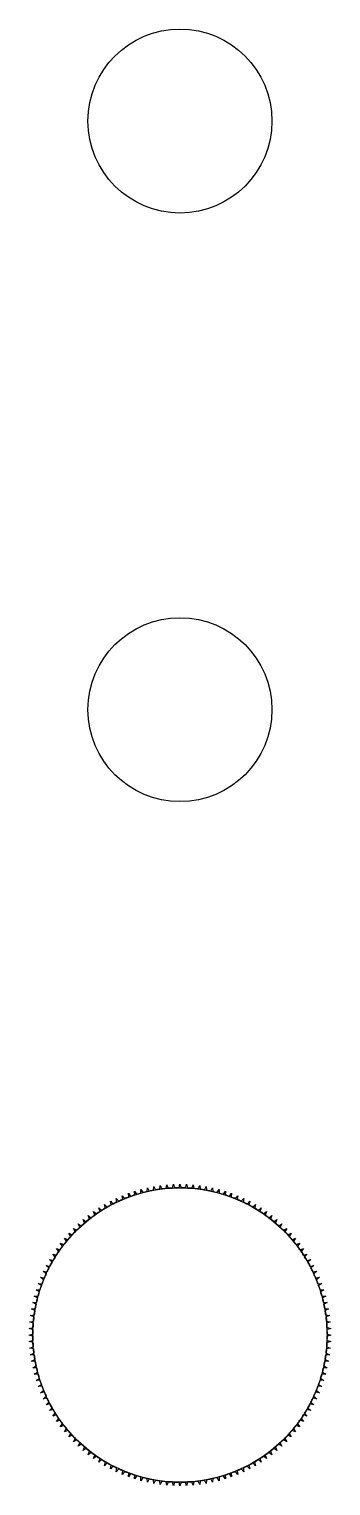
# Model space of a CAD drawing. Header units: millimetres. Extents: x 9226 to 36041, y 16031 to 21779.
# Drawn here: x 18451.58 to 18455.68, y 17753.7 to 17773.5 of the extents above; entities that cross this region are included whole.
import ezdxf

# ---------------------------------------------------------------- set-up
doc = ezdxf.new("R2010")
doc.units = ezdxf.units.MM
doc.layers.add('02___PRT_ALL_AXES', color=7, linetype='Continuous')

msp = doc.modelspace()

# ---------------------------------------------------------------- linework, layer by layer
at = {"color": 7, "linetype": 'Continuous', "lineweight": -3}
for p, q in [((18452.849, 17757.594), (18452.842, 17757.645)), ((18452.842, 17757.645), (18452.873, 17757.604)), ((18452.93, 17757.626), (18452.925, 17757.678)), ((18452.925, 17757.678), (18452.955, 17757.635)), ((18453.012, 17757.655), (18453.01, 17757.707)), ((18453.01, 17757.707), (18453.038, 17757.663)), ((18453.096, 17757.68), (18453.096, 17757.732)), ((18453.096, 17757.732), (18453.122, 17757.687)), ((18453.18, 17757.701), (18453.183, 17757.753)), ((18453.183, 17757.753), (18453.206, 17757.707)), ((18453.266, 17757.719), (18453.27, 17757.77)), ((18453.27, 17757.77), (18453.292, 17757.723)), ((18453.352, 17757.733), (18453.359, 17757.784)), ((18453.359, 17757.784), (18453.378, 17757.736)), ((18453.439, 17757.743), (18453.448, 17757.794)), ((18453.448, 17757.794), (18453.465, 17757.745)), ((18453.526, 17757.749), (18453.537, 17757.8)), ((18453.537, 17757.8), (18453.552, 17757.75)), ((18453.613, 17757.751), (18453.626, 17757.802)), ((18453.626, 17757.802), (18453.64, 17757.751)), ((18453.7, 17757.75), (18453.716, 17757.8)), ((18453.716, 17757.8), (18453.727, 17757.749)), ((18453.787, 17757.745), (18453.805, 17757.794)), ((18453.805, 17757.794), (18453.814, 17757.743)), ((18453.874, 17757.736), (18453.894, 17757.784)), ((18453.894, 17757.784), (18453.901, 17757.733)), ((18453.96, 17757.723), (18453.982, 17757.77)), ((18453.982, 17757.77), (18453.987, 17757.719)), ((18454.046, 17757.707), (18454.07, 17757.753)), ((18454.07, 17757.753), (18454.072, 17757.701)), ((18454.131, 17757.687), (18454.157, 17757.732)), ((18454.157, 17757.732), (18454.157, 17757.68)), ((18454.215, 17757.663), (18454.243, 17757.707)), ((18454.243, 17757.707), (18454.24, 17757.655)), ((18454.298, 17757.635), (18454.327, 17757.678)), ((18454.327, 17757.678), (18454.323, 17757.626)), ((18454.379, 17757.604), (18454.411, 17757.645)), ((18454.411, 17757.645), (18454.404, 17757.594)), ((18452.54, 17757.431), (18452.525, 17757.48)), ((18452.525, 17757.48), (18452.563, 17757.445)), ((18452.615, 17757.477), (18452.601, 17757.527)), ((18452.601, 17757.527), (18452.638, 17757.49)), ((18452.691, 17757.519), (18452.68, 17757.57)), ((18452.68, 17757.57), (18452.715, 17757.532)), ((18452.769, 17757.558), (18452.76, 17757.609)), ((18452.76, 17757.609), (18452.793, 17757.57)), ((18454.459, 17757.57), (18454.493, 17757.609)), ((18454.493, 17757.609), (18454.484, 17757.558)), ((18454.538, 17757.532), (18454.573, 17757.57)), ((18454.573, 17757.57), (18454.562, 17757.519)), ((18454.615, 17757.49), (18454.651, 17757.527)), ((18454.651, 17757.527), (18454.638, 17757.477)), ((18454.69, 17757.445), (18454.728, 17757.48)), ((18454.728, 17757.48), (18454.712, 17757.431)), ((18452.241, 17757.263), (18452.285, 17757.235)), ((18452.265, 17757.217), (18452.241, 17757.263)), ((18452.309, 17757.322), (18452.351, 17757.292)), ((18452.33, 17757.275), (18452.309, 17757.322)), ((18452.378, 17757.378), (18452.419, 17757.346)), ((18452.398, 17757.33), (18452.378, 17757.378)), ((18452.468, 17757.382), (18452.45, 17757.431)), ((18452.45, 17757.431), (18452.49, 17757.397)), ((18454.762, 17757.397), (18454.802, 17757.431)), ((18454.802, 17757.431), (18454.784, 17757.382)), ((18454.833, 17757.346), (18454.874, 17757.378)), ((18454.874, 17757.378), (18454.854, 17757.33)), ((18454.902, 17757.292), (18454.944, 17757.322)), ((18454.944, 17757.322), (18454.922, 17757.275)), ((18454.968, 17757.235), (18455.011, 17757.263)), ((18455.011, 17757.263), (18454.987, 17757.217)), ((18452.056, 17757.069), (18452.103, 17757.047)), ((18452.086, 17757.027), (18452.056, 17757.069)), ((18452.115, 17757.136), (18452.161, 17757.113)), ((18452.143, 17757.093), (18452.115, 17757.136)), ((18452.177, 17757.201), (18452.222, 17757.175)), ((18452.203, 17757.156), (18452.177, 17757.201)), ((18455.031, 17757.175), (18455.076, 17757.201)), ((18455.076, 17757.201), (18455.05, 17757.156)), ((18455.092, 17757.113), (18455.138, 17757.136)), ((18455.138, 17757.136), (18455.11, 17757.093)), ((18455.15, 17757.047), (18455.197, 17757.069)), ((18455.197, 17757.069), (18455.167, 17757.027)), ((18451.897, 17756.853), (18451.947, 17756.837)), ((18451.932, 17756.815), (18451.897, 17756.853)), ((18451.947, 17756.927), (18451.996, 17756.91)), ((18451.98, 17756.888), (18451.947, 17756.927)), ((18452, 17756.999), (18452.048, 17756.98)), ((18452.031, 17756.958), (18452, 17756.999)), ((18455.205, 17756.98), (18455.253, 17756.999)), ((18455.253, 17756.999), (18455.221, 17756.958)), ((18455.257, 17756.91), (18455.306, 17756.927)), ((18455.306, 17756.927), (18455.272, 17756.888)), ((18455.306, 17756.837), (18455.355, 17756.853)), ((18455.355, 17756.853), (18455.32, 17756.815)), ((18451.808, 17756.698), (18451.858, 17756.687)), ((18451.846, 17756.663), (18451.808, 17756.698)), ((18451.851, 17756.777), (18451.901, 17756.763)), ((18451.888, 17756.74), (18451.851, 17756.777)), ((18455.352, 17756.763), (18455.402, 17756.777)), ((18455.402, 17756.777), (18455.365, 17756.74)), ((18455.394, 17756.687), (18455.445, 17756.698)), ((18455.445, 17756.698), (18455.406, 17756.663)), ((18451.7, 17756.453), (18451.751, 17756.448)), ((18451.742, 17756.423), (18451.7, 17756.453)), ((18451.732, 17756.536), (18451.784, 17756.529)), ((18451.773, 17756.504), (18451.732, 17756.536)), ((18451.768, 17756.618), (18451.819, 17756.609)), ((18451.808, 17756.585), (18451.768, 17756.618)), ((18455.433, 17756.609), (18455.484, 17756.618)), ((18455.484, 17756.618), (18455.444, 17756.585)), ((18455.469, 17756.529), (18455.52, 17756.536)), ((18455.52, 17756.536), (18455.479, 17756.504)), ((18455.501, 17756.448), (18455.553, 17756.453)), ((18455.553, 17756.453), (18455.51, 17756.423)), ((18451.646, 17756.282), (18451.698, 17756.282)), ((18451.691, 17756.256), (18451.646, 17756.282)), ((18451.671, 17756.368), (18451.723, 17756.366)), ((18451.715, 17756.34), (18451.671, 17756.368)), ((18455.53, 17756.366), (18455.581, 17756.368)), ((18455.581, 17756.368), (18455.538, 17756.34)), ((18455.555, 17756.282), (18455.606, 17756.282)), ((18455.606, 17756.282), (18455.562, 17756.256)), ((18451.607, 17756.107), (18451.659, 17756.112)), ((18451.654, 17756.086), (18451.607, 17756.107)), ((18451.625, 17756.195), (18451.677, 17756.197)), ((18451.671, 17756.171), (18451.625, 17756.195)), ((18455.576, 17756.197), (18455.628, 17756.195)), ((18455.628, 17756.195), (18455.582, 17756.171)), ((18455.593, 17756.112), (18455.645, 17756.107)), ((18455.645, 17756.107), (18455.598, 17756.086)), ((18451.578, 17755.841), (18451.629, 17755.852)), ((18451.584, 17755.93), (18451.635, 17755.939)), ((18451.633, 17755.912), (18451.584, 17755.93)), ((18451.594, 17756.019), (18451.645, 17756.026)), ((18451.642, 17755.999), (18451.594, 17756.019)), ((18455.607, 17756.026), (18455.659, 17756.019)), ((18455.659, 17756.019), (18455.611, 17755.999)), ((18455.617, 17755.939), (18455.668, 17755.93)), ((18455.668, 17755.93), (18455.62, 17755.912)), ((18455.624, 17755.852), (18455.674, 17755.841)), ((18451.576, 17755.752), (18451.626, 17755.765)), ((18451.626, 17755.738), (18451.576, 17755.752)), ((18451.628, 17755.825), (18451.578, 17755.841)), ((18451.578, 17755.662), (18451.628, 17755.678)), ((18451.629, 17755.651), (18451.578, 17755.662)), ((18455.674, 17755.662), (18455.624, 17755.651)), ((18455.674, 17755.841), (18455.625, 17755.825)), ((18455.625, 17755.678), (18455.674, 17755.662)), ((18455.626, 17755.765), (18455.676, 17755.752)), ((18455.676, 17755.752), (18455.626, 17755.738)), ((18451.584, 17755.573), (18451.633, 17755.591)), ((18451.635, 17755.564), (18451.584, 17755.573)), ((18451.594, 17755.484), (18451.642, 17755.504)), ((18451.645, 17755.477), (18451.594, 17755.484)), ((18455.659, 17755.484), (18455.607, 17755.477)), ((18455.611, 17755.504), (18455.659, 17755.484)), ((18455.668, 17755.573), (18455.617, 17755.564)), ((18455.62, 17755.591), (18455.668, 17755.573)), ((18451.607, 17755.396), (18451.654, 17755.417)), ((18451.659, 17755.391), (18451.607, 17755.396)), ((18451.625, 17755.308), (18451.671, 17755.332)), ((18451.677, 17755.306), (18451.625, 17755.308)), ((18455.628, 17755.308), (18455.576, 17755.306)), ((18455.582, 17755.332), (18455.628, 17755.308)), ((18455.645, 17755.396), (18455.593, 17755.391)), ((18455.598, 17755.417), (18455.645, 17755.396)), ((18451.646, 17755.221), (18451.691, 17755.247)), ((18451.698, 17755.221), (18451.646, 17755.221)), ((18451.671, 17755.135), (18451.715, 17755.163)), ((18451.723, 17755.137), (18451.671, 17755.135)), ((18451.7, 17755.05), (18451.742, 17755.08)), ((18455.51, 17755.08), (18455.553, 17755.05)), ((18455.581, 17755.135), (18455.53, 17755.137)), ((18455.538, 17755.163), (18455.581, 17755.135)), ((18455.606, 17755.221), (18455.555, 17755.221)), ((18455.562, 17755.247), (18455.606, 17755.221)), ((18451.751, 17755.055), (18451.7, 17755.05)), ((18451.732, 17754.967), (18451.773, 17754.999)), ((18451.784, 17754.974), (18451.732, 17754.967)), ((18451.768, 17754.885), (18451.808, 17754.918)), ((18451.819, 17754.894), (18451.768, 17754.885)), ((18455.484, 17754.885), (18455.433, 17754.894)), ((18455.444, 17754.918), (18455.484, 17754.885)), ((18455.52, 17754.967), (18455.469, 17754.974)), ((18455.479, 17754.999), (18455.52, 17754.967)), ((18455.553, 17755.05), (18455.501, 17755.055)), ((18451.808, 17754.805), (18451.846, 17754.84)), ((18451.858, 17754.816), (18451.808, 17754.805)), ((18451.851, 17754.727), (18451.888, 17754.763)), ((18451.901, 17754.74), (18451.851, 17754.727)), ((18451.897, 17754.65), (18451.932, 17754.688)), ((18451.947, 17754.666), (18451.897, 17754.65)), ((18455.355, 17754.65), (18455.306, 17754.666)), ((18455.32, 17754.688), (18455.355, 17754.65)), ((18455.402, 17754.727), (18455.352, 17754.74)), ((18455.365, 17754.763), (18455.402, 17754.727)), ((18455.445, 17754.805), (18455.394, 17754.816)), ((18455.406, 17754.84), (18455.445, 17754.805)), ((18451.947, 17754.576), (18451.98, 17754.615)), ((18451.996, 17754.593), (18451.947, 17754.576)), ((18452, 17754.504), (18452.031, 17754.545)), ((18452.048, 17754.523), (18452, 17754.504)), ((18452.056, 17754.434), (18452.086, 17754.476)), ((18455.167, 17754.476), (18455.197, 17754.434)), ((18455.253, 17754.504), (18455.205, 17754.523)), ((18455.221, 17754.545), (18455.253, 17754.504)), ((18455.306, 17754.576), (18455.257, 17754.593)), ((18455.272, 17754.615), (18455.306, 17754.576)), ((18452.103, 17754.456), (18452.056, 17754.434)), ((18452.115, 17754.367), (18452.143, 17754.41)), ((18452.161, 17754.39), (18452.115, 17754.367)), ((18452.177, 17754.302), (18452.203, 17754.347)), ((18452.222, 17754.328), (18452.177, 17754.302)), ((18452.241, 17754.24), (18452.265, 17754.286)), ((18452.285, 17754.268), (18452.241, 17754.24)), ((18455.011, 17754.24), (18454.968, 17754.268)), ((18454.987, 17754.286), (18455.011, 17754.24)), ((18455.076, 17754.302), (18455.031, 17754.328)), ((18455.05, 17754.347), (18455.076, 17754.302)), ((18455.138, 17754.367), (18455.092, 17754.39)), ((18455.11, 17754.41), (18455.138, 17754.367)), ((18455.197, 17754.434), (18455.15, 17754.456)), ((18452.309, 17754.181), (18452.33, 17754.228)), ((18452.351, 17754.211), (18452.309, 17754.181)), ((18452.378, 17754.125), (18452.398, 17754.173)), ((18452.419, 17754.157), (18452.378, 17754.125)), ((18452.45, 17754.072), (18452.468, 17754.121)), ((18452.49, 17754.106), (18452.45, 17754.072)), ((18452.525, 17754.023), (18452.54, 17754.072)), ((18454.712, 17754.072), (18454.728, 17754.023)), ((18454.802, 17754.072), (18454.762, 17754.106)), ((18454.784, 17754.121), (18454.802, 17754.072)), ((18454.874, 17754.125), (18454.833, 17754.157)), ((18454.854, 17754.173), (18454.874, 17754.125)), ((18454.944, 17754.181), (18454.902, 17754.211)), ((18454.922, 17754.228), (18454.944, 17754.181)), ((18452.563, 17754.058), (18452.525, 17754.023)), ((18452.601, 17753.976), (18452.615, 17754.026)), ((18452.638, 17754.013), (18452.601, 17753.976)), ((18452.68, 17753.933), (18452.691, 17753.984)), ((18452.715, 17753.971), (18452.68, 17753.933)), ((18452.76, 17753.894), (18452.769, 17753.945)), ((18452.793, 17753.933), (18452.76, 17753.894)), ((18452.842, 17753.858), (18452.849, 17753.909)), ((18452.873, 17753.899), (18452.842, 17753.858)), ((18452.925, 17753.825), (18452.93, 17753.877)), ((18454.323, 17753.877), (18454.327, 17753.825)), ((18454.411, 17753.858), (18454.379, 17753.899)), ((18454.404, 17753.909), (18454.411, 17753.858)), ((18454.493, 17753.894), (18454.459, 17753.933)), ((18454.484, 17753.945), (18454.493, 17753.894)), ((18454.573, 17753.933), (18454.538, 17753.971)), ((18454.562, 17753.984), (18454.573, 17753.933)), ((18454.651, 17753.976), (18454.615, 17754.013)), ((18454.638, 17754.026), (18454.651, 17753.976)), ((18454.728, 17754.023), (18454.69, 17754.058)), ((18452.955, 17753.868), (18452.925, 17753.825)), ((18453.01, 17753.796), (18453.012, 17753.848)), ((18453.038, 17753.84), (18453.01, 17753.796)), ((18453.096, 17753.771), (18453.096, 17753.823)), ((18453.122, 17753.816), (18453.096, 17753.771)), ((18453.183, 17753.75), (18453.18, 17753.802)), ((18453.206, 17753.796), (18453.183, 17753.75)), ((18453.27, 17753.733), (18453.266, 17753.784)), ((18453.292, 17753.78), (18453.27, 17753.733)), ((18453.359, 17753.719), (18453.352, 17753.77)), ((18453.378, 17753.767), (18453.359, 17753.719)), ((18453.448, 17753.709), (18453.439, 17753.76)), ((18453.465, 17753.758), (18453.448, 17753.709)), ((18453.537, 17753.703), (18453.526, 17753.754)), ((18453.552, 17753.753), (18453.537, 17753.703)), ((18453.626, 17753.702), (18453.613, 17753.752)), ((18453.64, 17753.752), (18453.626, 17753.702)), ((18453.716, 17753.703), (18453.7, 17753.753)), ((18453.727, 17753.754), (18453.716, 17753.703)), ((18453.805, 17753.709), (18453.787, 17753.758)), ((18453.814, 17753.76), (18453.805, 17753.709)), ((18453.894, 17753.719), (18453.874, 17753.767)), ((18453.901, 17753.77), (18453.894, 17753.719)), ((18453.982, 17753.733), (18453.96, 17753.78)), ((18453.987, 17753.784), (18453.982, 17753.733)), ((18454.07, 17753.75), (18454.046, 17753.796)), ((18454.072, 17753.802), (18454.07, 17753.75)), ((18454.157, 17753.771), (18454.131, 17753.816)), ((18454.157, 17753.823), (18454.157, 17753.771)), ((18454.243, 17753.796), (18454.215, 17753.84)), ((18454.24, 17753.848), (18454.243, 17753.796)), ((18454.327, 17753.825), (18454.298, 17753.868))]:
    msp.add_line(p, q, dxfattribs=at)
for start, end in [(107.8842, 109.6158), (105.3842, 107.1158), (102.8842, 104.6158), (100.3842, 102.1158), (97.8842, 99.6158), (95.3842, 97.1158), (92.8842, 94.6158), (90.3842, 92.1158), (87.8842, 89.6158), (85.3842, 87.1158), (82.8842, 84.6158), (80.3842, 82.1158), (77.8842, 79.6158), (75.3842, 77.1158), (72.8842, 74.6158), (70.3842, 72.1158), (120.3842, 122.1158), (117.8842, 119.6158), (115.3842, 117.1158), (112.8842, 114.6158), (110.3842, 112.1158), (67.8842, 69.6158), (65.3842, 67.1158), (62.8842, 64.6158), (60.3842, 62.1158), (57.8842, 59.6158), (130.3842, 132.1158), (127.8842, 129.6158), (125.3842, 127.1158), (122.8842, 124.6158), (55.3842, 57.1158), (52.8842, 54.6158), (50.3842, 52.1158), (47.8842, 49.6158), (137.8842, 139.6158), (135.3842, 137.1158), (132.8842, 134.6158), (45.3842, 47.1158), (42.8842, 44.6158), (40.3842, 42.1158), (145.3842, 147.1158), (142.8842, 144.6158), (140.3842, 142.1158), (37.8842, 39.6158), (35.3842, 37.1158), (32.8842, 34.6158), (152.8842, 154.6158), (150.3842, 152.1158), (147.8842, 149.6158), (30.3842, 32.1158), (27.8842, 29.6158), (25.3842, 27.1158), (157.8842, 159.6158), (155.3842, 157.1158), (22.8842, 24.6158), (20.3842, 22.1158), (165.3842, 167.1158), (162.8842, 164.6158), (160.3842, 162.1158), (17.8842, 19.6158), (15.3842, 17.1158), (12.8842, 14.6158), (170.3842, 172.1158), (167.8842, 169.6158), (10.3842, 12.1158), (7.8842, 9.6158), (175.3842, 177.1158), (172.8842, 174.6158), (5.3842, 7.1158), (2.8842, 4.6158), (177.8842, 179.6158), (180.3842, 182.1158), (182.8842, 184.6158), (355.3842, 357.1158), (0.3842, 2.1158), (357.8842, 359.6158), (185.3842, 187.1158), (187.8842, 189.6158), (350.3842, 352.1158), (352.8842, 354.6158), (190.3842, 192.1158), (192.8842, 194.6158), (345.3842, 347.1158), (347.8842, 349.6158), (195.3842, 197.1158), (197.8842, 199.6158), (340.3842, 342.1158), (342.8842, 344.6158), (200.3842, 202.1158), (202.8842, 204.6158), (205.3842, 207.1158), (332.8842, 334.6158), (335.3842, 337.1158), (337.8842, 339.6158), (207.8842, 209.6158), (210.3842, 212.1158), (212.8842, 214.6158), (325.3842, 327.1158), (327.8842, 329.6158), (330.3842, 332.1158), (215.3842, 217.1158), (217.8842, 219.6158), (320.3842, 322.1158), (322.8842, 324.6158), (220.3842, 222.1158), (222.8842, 224.6158), (225.3842, 227.1158), (227.8842, 229.6158), (310.3842, 312.1158), (312.8842, 314.6158), (315.3842, 317.1158), (317.8842, 319.6158), (230.3842, 232.1158), (232.8842, 234.6158), (235.3842, 237.1158), (302.8842, 304.6158), (305.3842, 307.1158), (307.8842, 309.6158), (237.8842, 239.6158), (240.3842, 242.1158), (242.8842, 244.6158), (245.3842, 247.1158), (247.8842, 249.6158), (290.3842, 292.1158), (292.8842, 294.6158), (295.3842, 297.1158), (297.8842, 299.6158), (300.3842, 302.1158), (250.3842, 252.1158), (252.8842, 254.6158), (255.3842, 257.1158), (257.8842, 259.6158), (260.3842, 262.1158), (262.8842, 264.6158), (265.3842, 267.1158), (267.8842, 269.6158), (270.3842, 272.1158), (272.8842, 274.6158), (275.3842, 277.1158), (277.8842, 279.6158), (280.3842, 282.1158), (282.8842, 284.6158), (285.3842, 287.1158), (287.8842, 289.6158)]:
    msp.add_arc((18453.626, 17755.752), 2, start, end, dxfattribs=at)
at = {"layer": '02___PRT_ALL_AXES', "color": 7, "linetype": 'Continuous', "lineweight": -3}
for centre, radius in [((18453.626, 17772.252), 1.25), ((18453.626, 17764.252), 1.25), ((18453.626, 17755.752), 2)]:
    msp.add_circle(centre, radius, dxfattribs=at)

doc.saveas('drawing.dxf')
